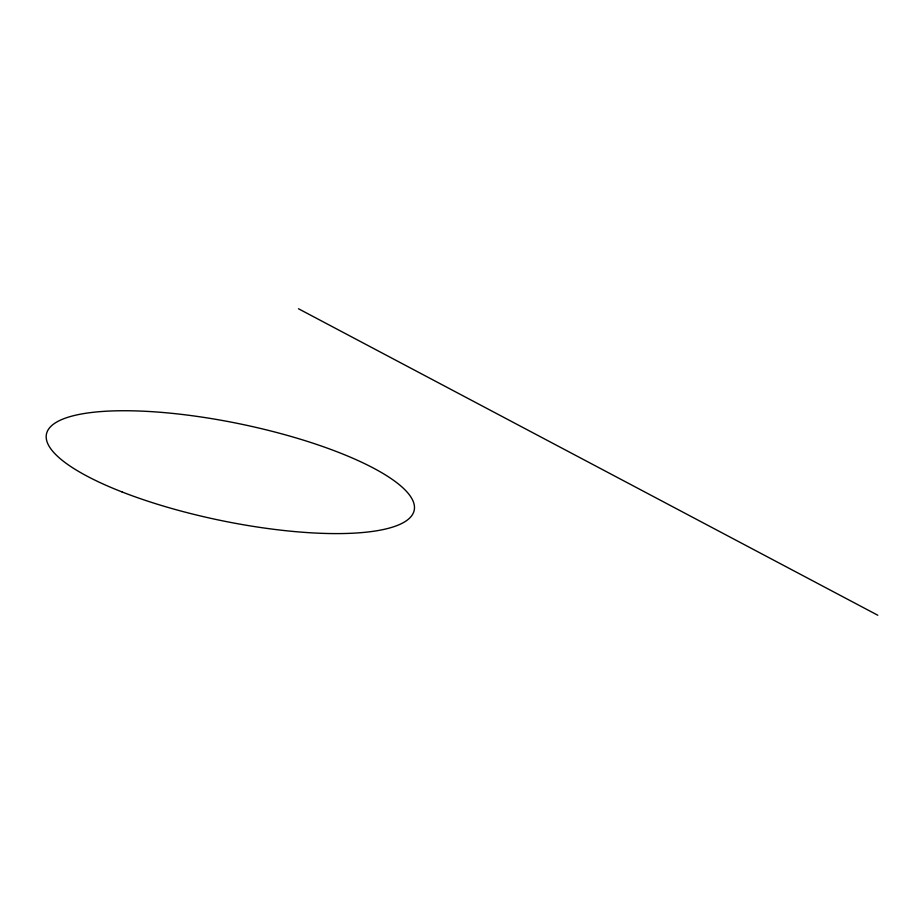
<?xml version="1.0" encoding="UTF-8"?>
<svg xmlns="http://www.w3.org/2000/svg" width="924" height="924" viewBox="0 0 924 924"><rect width="100%" height="100%" fill="white"/><g stroke="black" fill="none" stroke-linecap="round" stroke-linejoin="round"><path stroke-width="1.39" d="M298.487 308.755L877.8 615.245M122.084 491.961A187.768 49.226 11.7 0 0 413.467 512.635A187.768 49.226 11.7 0 0 155.463 411.908A187.768 49.226 11.7 0 0 122.084 491.961"/></g></svg>
